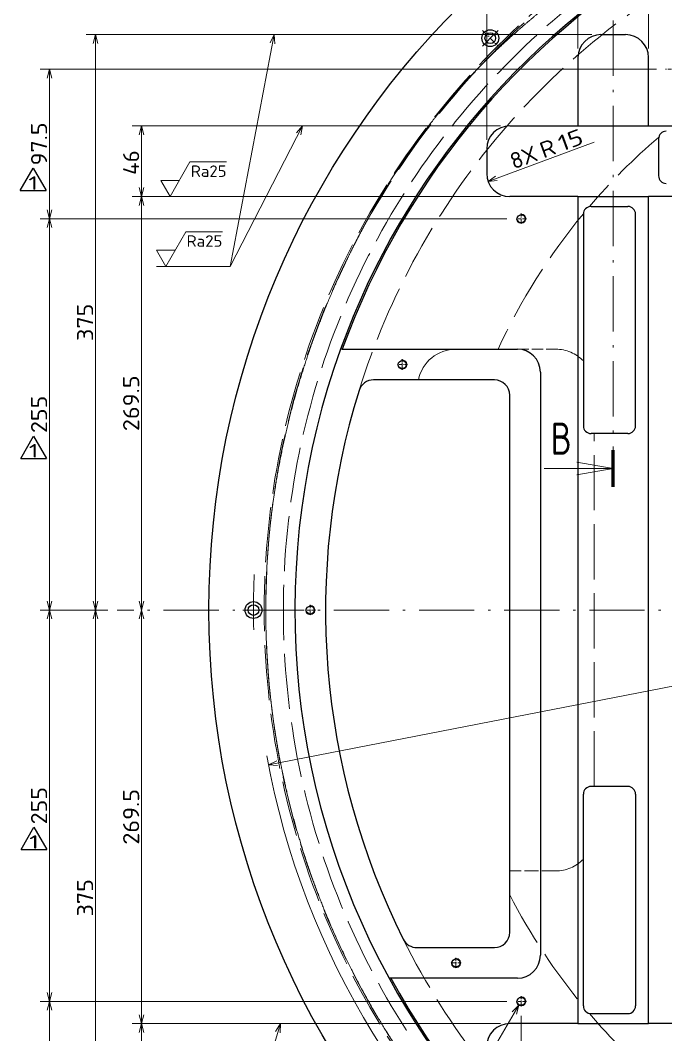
# Model space of a CAD drawing. Extents: x 0 to 894, y -8 to 586.
# Drawn here: x 388.1 to 528.3, y 233.5 to 453.9 of the extents above; entities that cross this region are included whole.
import ezdxf
from ezdxf.enums import TextEntityAlignment as Align

# ---------------------------------------------------------------- set-up
doc = ezdxf.new("R2010")
doc.units = 0
doc.linetypes.add('DASHDOT', pattern=[18.5, 12, -3, 0.5, -3])
doc.linetypes.add('DASHED', pattern=[15, 12, -3])
doc.layers.get('0').update_dxf_attribs({"lineweight": 13})
doc.styles.add('GDT', font='gdt.shx')
doc.styles.get("Standard").update_dxf_attribs({"font": 'isocp.shx'})
doc.dimstyles.get("Standard").update_dxf_attribs({"dimtxt": 2.5, "dimasz": 2.5, "dimexe": 1.25, "dimexo": 0.625, "dimtad": 1, "dimcen": 2.5, "dimadec": 0, "dimazin": 0, "dimtfac": 1, "dimtmove": 0, "dimatfit": 0, "dimfxl": 1, "dimarcsym": 0})

# ---------------------------------------------------------------- blocks, each defined once
blk = doc.blocks.new('*D1')
at = {"color": 7, "lineweight": 13}
blk.add_line((571.998706, 257.927699), (656.798536, 393.607427), dxfattribs=at)
for points in [[(656.213613, 391.694875), (656.798536, 393.607427), (655.335701, 392.243566)], [(572.583628, 259.840251), (571.998706, 257.927699), (573.46154, 259.29156)]]:
    blk.add_lwpolyline(points, dxfattribs=at)
for start, end in [(56.562224, 213.30061), (233.057424, 239.427012)]:
    blk.add_arc((614.398621, 325.767563), 80, start, end, dxfattribs=at)
for s, rotation, width, p, p2 in [('480', 57.994609, 0.854609, (631.828557, 354.598862), (636.131505, 361.483576)), ('P.C.D.', 57.994613, 0.945525, (623.865171, 341.857441), (631.298559, 353.75086))]:
    blk.add_text(s, height=3.5, rotation=rotation, dxfattribs=dict(at, width=width)).set_placement(p, p2, align=Align.FIT)
blk = doc.blocks.new('*D4')
at = {"color": 7, "lineweight": 13}
blk.add_line((441.983439, 292.125577), (786.813802, 359.409548), dxfattribs=at)
for points in [[(785.016836, 358.531522), (786.813802, 359.409548), (784.818573, 359.547635)], [(443.780406, 293.003604), (441.983439, 292.125577), (443.978668, 291.98749)]]:
    blk.add_lwpolyline(points, dxfattribs=at)
for start, end in [(3.251124, 11.693264), (190.388617, 357.013578)]:
    blk.add_arc((614.398621, 325.767563), 175.666667, start, end, dxfattribs=at)
for s, rotation, width, p, p2 in [('1054', 11.040947, 0.837182, (754.33016, 353.580706), (765.012085, 355.664986)), ('P.C.D.', 11.040948, 0.945525, (739.582977, 350.703206), (753.348663, 353.389196))]:
    blk.add_text(s, height=3.5, rotation=rotation, dxfattribs=dict(at, width=width)).set_placement(p, p2, align=Align.FIT)
blk = doc.blocks.new('*D5')
at = {"color": 7, "lineweight": 13}
blk.add_line((591.065287, 212.43423), (591.065287, 325.767563), dxfattribs=at)
for points in [[(591.582926, 323.835711), (591.065287, 325.767563), (590.547648, 323.835711)], [(590.547648, 214.366084), (591.065287, 212.43423), (591.582926, 214.366084)]]:
    blk.add_lwpolyline(points, dxfattribs=at)
at = {"color": 7, "lineweight": 13, "width": 0.854609}
blk.add_text('340', height=3.5, rotation=90, dxfattribs=at).set_placement((590.565287, 265.041504), (590.565287, 273.160288), align=Align.FIT)
blk = doc.blocks.new('*D6')
at = {"color": 7, "lineweight": 13}
blk.add_line((601.065287, 205.767563), (601.065287, 325.767563), dxfattribs=at)
for points in [[(601.582925, 323.835711), (601.065287, 325.767563), (600.547649, 323.835711)], [(600.547649, 207.699417), (601.065287, 205.767563), (601.582925, 207.699417)]]:
    blk.add_lwpolyline(points, dxfattribs=at)
at = {"color": 7, "lineweight": 13, "width": 0.854609}
blk.add_text('360', height=3.5, rotation=90, dxfattribs=at).set_placement((600.565287, 261.708171), (600.565287, 269.826955), align=Align.FIT)
blk = doc.blocks.new('*D7')
at = {"color": 7, "lineweight": 13}
blk.add_line((489.706848, 418.872523), (512.77361, 427.36996), dxfattribs=at)
blk.add_lwpolyline([(491.340678, 420.026037), (489.706848, 418.872523), (491.698547, 419.054581)], dxfattribs=at)
for s, rotation, width, p, p2 in [('15', 20.222999, 0.868247, (505.699931, 425.296972), (510.72406, 427.147781)), ('R', 20.223117, 1.079002, (501.724131, 423.832342), (504.761587, 424.951299)), ('8X', 20.222931, 0.953547, (495.268066, 421.454035), (500.785787, 423.486669))]:
    blk.add_text(s, height=3.5, rotation=rotation, dxfattribs=dict(at, width=width)).set_placement(p, p2, align=Align.FIT)
blk = doc.blocks.new('*D16')
at = {"color": 7, "lineweight": 13}
for p, q in [((496.391785, 239.905523), (465.293976, 187.013474)), ((465.293976, 187.013474), (438.776062, 187.013474))]:
    blk.add_line(p, q, dxfattribs=at)
blk.add_lwpolyline([(495.858877, 237.977829), (496.391785, 239.905523), (494.96642, 238.502538)], dxfattribs=at)
for s, width, p, p2 in [('4X2-M', 0.873301, (440.776062, 187.513474), (456.204386, 187.513474)), ('6', 0.913976, (457.204376, 187.513474), (459.793976, 187.513474))]:
    blk.add_text(s, height=3.5, dxfattribs=dict(at, width=width)).set_placement(p, p2, align=Align.FIT)
at = {"color": 7, "lineweight": 13, "style": 'GDT'}
blk.add_text('x', height=3.5, dxfattribs=at).set_placement((460.793976, 187.513474), (464.293976, 187.513474), align=Align.FIT)
blk = doc.blocks.new('*D21')
at = {"color": 7, "lineweight": 13}
for p, q in [((509.231954, 447.767563), (509.231954, 531.100896)), ((524.565287, 447.767563), (524.565287, 531.100896)), ((509.231954, 529.100896), (524.565287, 529.100896))]:
    blk.add_line(p, q, dxfattribs=at)
for points in [[(511.163808, 529.618535), (509.231954, 529.100896), (511.163808, 528.583257)], [(522.633433, 528.583257), (524.565287, 529.100896), (522.633433, 529.618535)]]:
    blk.add_lwpolyline(points, dxfattribs=at)
at = {"color": 7, "lineweight": 13, "width": 0.868247}
blk.add_text('46', height=3.5, dxfattribs=at).set_placement((515.05486, 529.600896), (520.409047, 529.600896), align=Align.FIT)
blk = doc.blocks.new('*D22')
at = {"color": 7, "lineweight": 13}
for p, q in [((524.565287, 447.767563), (524.565287, 531.100896)), ((614.398621, 521.385279), (614.398621, 531.100896)), ((524.565287, 529.100896), (614.398621, 529.100896))]:
    blk.add_line(p, q, dxfattribs=at)
for points in [[(526.497142, 529.618535), (524.565287, 529.100896), (526.497142, 528.583257)], [(612.466769, 528.583257), (614.398621, 529.100896), (612.466769, 529.618535)]]:
    blk.add_lwpolyline(points, dxfattribs=at)
at = {"color": 7, "lineweight": 13, "width": 0.8352}
blk.add_text('269.5', height=3.5, dxfattribs=at).set_placement((563.426753, 529.600896), (575.537155, 529.600896), align=Align.FIT)
blk = doc.blocks.new('*D25')
at = {"color": 7, "lineweight": 13}
for p, q in [((489.398621, 427.93423), (489.398621, 544.43423)), ((614.398621, 521.385279), (614.398621, 544.43423)), ((489.398621, 542.43423), (614.398621, 542.43423))]:
    blk.add_line(p, q, dxfattribs=at)
for points in [[(491.330475, 542.951869), (489.398621, 542.43423), (491.330475, 541.91659)], [(612.466769, 541.91659), (614.398621, 542.43423), (612.466769, 542.951869)]]:
    blk.add_lwpolyline(points, dxfattribs=at)
at = {"color": 7, "lineweight": 13, "width": 0.854609}
blk.add_text('375', height=3.5, dxfattribs=at).set_placement((547.005895, 542.93423), (555.12468, 542.93423), align=Align.FIT)
blk = doc.blocks.new('*D33')
at = {"color": 7, "lineweight": 13}
for p, q in [((496.898621, 237.640895), (496.898621, 93.767563)), ((529.398621, 205.140895), (529.398621, 93.767563)), ((496.898621, 95.767563), (529.398621, 95.767563))]:
    blk.add_line(p, q, dxfattribs=at)
for points in [[(498.830475, 96.285202), (496.898621, 95.767563), (498.830475, 95.249924)], [(527.466766, 95.249924), (529.398621, 95.767563), (527.466766, 96.285202)]]:
    blk.add_lwpolyline(points, dxfattribs=at)
at = {"color": 7, "lineweight": 13, "width": 0.836938}
blk.add_text('97.5', height=3.5, dxfattribs=at).set_placement((508.475718, 96.267563), (517.821523, 96.267563), align=Align.FIT)
blk = doc.blocks.new('*D37')
at = {"color": 7, "lineweight": 13}
for p, q in [((526.271952, 443.267563), (392.398621, 443.267563)), ((394.398621, 410.767563), (394.398621, 443.267563)), ((493.771952, 410.767563), (392.398621, 410.767563))]:
    blk.add_line(p, q, dxfattribs=at)
for points in [[(394.91626, 441.335709), (394.398621, 443.267563), (393.880981, 441.335709)], [(393.880981, 412.699417), (394.398621, 410.767563), (394.91626, 412.699417)]]:
    blk.add_lwpolyline(points, dxfattribs=at)
at = {"color": 7, "lineweight": 13, "width": 0.836938}
blk.add_text('97.5', height=3.5, rotation=90, dxfattribs=at).set_placement((393.898621, 422.34466), (393.898621, 431.690465), align=Align.FIT)
blk = doc.blocks.new('*D38')
at = {"color": 7, "lineweight": 13}
for p, q in [((493.771952, 410.767563), (392.398621, 410.767563)), ((394.398621, 325.767563), (394.398621, 410.767563)), ((407.082967, 325.767563), (392.398621, 325.767563))]:
    blk.add_line(p, q, dxfattribs=at)
for points in [[(394.91626, 408.835714), (394.398621, 410.767563), (393.880981, 408.835714)], [(393.880981, 327.699414), (394.398621, 325.767563), (394.91626, 327.699414)]]:
    blk.add_lwpolyline(points, dxfattribs=at)
at = {"color": 7, "lineweight": 13, "width": 0.854609}
blk.add_text('255', height=3.5, rotation=90, dxfattribs=at).set_placement((393.898621, 364.208171), (393.898621, 372.326955), align=Align.FIT)
blk = doc.blocks.new('*D39')
at = {"color": 7, "lineweight": 13}
for p, q in [((407.082967, 325.767563), (392.398621, 325.767563)), ((394.398621, 240.767563), (394.398621, 325.767563)), ((493.771952, 240.767563), (392.398621, 240.767563))]:
    blk.add_line(p, q, dxfattribs=at)
for points in [[(394.91626, 323.835711), (394.398621, 325.767563), (393.880981, 323.835711)], [(393.880981, 242.699412), (394.398621, 240.767563), (394.91626, 242.699412)]]:
    blk.add_lwpolyline(points, dxfattribs=at)
at = {"color": 7, "lineweight": 13, "width": 0.854609}
blk.add_text('255', height=3.5, rotation=90, dxfattribs=at).set_placement((393.898621, 279.208171), (393.898621, 287.326955), align=Align.FIT)
blk = doc.blocks.new('*D40')
at = {"color": 7, "lineweight": 13}
for p, q in [((493.771952, 240.767563), (392.398621, 240.767563)), ((394.398621, 208.267563), (394.398621, 240.767563)), ((526.271952, 208.267563), (392.398621, 208.267563))]:
    blk.add_line(p, q, dxfattribs=at)
for points in [[(394.91626, 238.835709), (394.398621, 240.767563), (393.880981, 238.835709)], [(393.880981, 210.199417), (394.398621, 208.267563), (394.91626, 210.199417)]]:
    blk.add_lwpolyline(points, dxfattribs=at)
at = {"color": 7, "lineweight": 13, "width": 0.836938}
blk.add_text('97.5', height=3.5, rotation=90, dxfattribs=at).set_placement((393.898621, 219.84466), (393.898621, 229.190465), align=Align.FIT)
blk = doc.blocks.new('*D41')
at = {"color": 7, "lineweight": 13}
for p, q in [((512.231954, 450.767563), (402.398621, 450.767563)), ((404.398621, 325.767563), (404.398621, 450.767563)), ((407.082967, 325.767563), (402.398621, 325.767563))]:
    blk.add_line(p, q, dxfattribs=at)
for points in [[(404.91626, 448.835709), (404.398621, 450.767563), (403.880981, 448.835709)], [(403.880981, 327.699414), (404.398621, 325.767563), (404.91626, 327.699414)]]:
    blk.add_lwpolyline(points, dxfattribs=at)
at = {"color": 7, "lineweight": 13, "width": 0.854609}
blk.add_text('375', height=3.5, rotation=90, dxfattribs=at).set_placement((403.898621, 384.208171), (403.898621, 392.326955), align=Align.FIT)
blk = doc.blocks.new('*D42')
at = {"color": 7, "lineweight": 13}
for p, q in [((407.082967, 325.767563), (402.398621, 325.767563)), ((404.398621, 200.767563), (404.398621, 325.767563)), ((512.231954, 200.767563), (402.398621, 200.767563))]:
    blk.add_line(p, q, dxfattribs=at)
for points in [[(404.91626, 323.835711), (404.398621, 325.767563), (403.880981, 323.835711)], [(403.880981, 202.699417), (404.398621, 200.767563), (404.91626, 202.699417)]]:
    blk.add_lwpolyline(points, dxfattribs=at)
at = {"color": 7, "lineweight": 13, "width": 0.854609}
blk.add_text('375', height=3.5, rotation=90, dxfattribs=at).set_placement((403.898621, 259.208171), (403.898621, 267.326955), align=Align.FIT)
blk = doc.blocks.new('*D43')
at = {"color": 7, "lineweight": 13}
for p, q in [((492.398621, 430.93423), (412.398621, 430.93423)), ((414.398621, 415.600896), (414.398621, 430.93423)), ((492.398621, 415.600896), (412.398621, 415.600896))]:
    blk.add_line(p, q, dxfattribs=at)
for points in [[(414.91626, 429.002375), (414.398621, 430.93423), (413.880981, 429.002375)], [(413.880981, 417.53275), (414.398621, 415.600896), (414.91626, 417.53275)]]:
    blk.add_lwpolyline(points, dxfattribs=at)
at = {"color": 7, "lineweight": 13, "width": 0.868247}
blk.add_text('46', height=3.5, rotation=90, dxfattribs=at).set_placement((413.898621, 420.285751), (413.898621, 425.639938), align=Align.FIT)
blk = doc.blocks.new('*D44')
at = {"color": 7, "lineweight": 13}
for p, q in [((492.398621, 415.600896), (412.398621, 415.600896)), ((414.398621, 325.767563), (414.398621, 415.600896))]:
    blk.add_line(p, q, dxfattribs=at)
for points in [[(414.91626, 413.669042), (414.398621, 415.600896), (413.880981, 413.669042)], [(413.880981, 327.699414), (414.398621, 325.767563), (414.91626, 327.699414)]]:
    blk.add_lwpolyline(points, dxfattribs=at)
at = {"color": 7, "lineweight": 13, "width": 0.8352}
blk.add_text('269.5', height=3.5, rotation=90, dxfattribs=at).set_placement((413.898621, 364.629028), (413.898621, 376.739431), align=Align.FIT)
blk = doc.blocks.new('*D45')
at = {"color": 7, "lineweight": 13}
for p, q in [((414.398621, 235.93423), (414.398621, 325.767563)), ((492.398621, 235.93423), (412.398621, 235.93423))]:
    blk.add_line(p, q, dxfattribs=at)
for points in [[(414.91626, 323.835711), (414.398621, 325.767563), (413.880981, 323.835711)], [(413.880981, 237.866084), (414.398621, 235.93423), (414.91626, 237.866084)]]:
    blk.add_lwpolyline(points, dxfattribs=at)
at = {"color": 7, "lineweight": 13, "width": 0.8352}
blk.add_text('269.5', height=3.5, rotation=90, dxfattribs=at).set_placement((413.898621, 274.795695), (413.898621, 286.906097), align=Align.FIT)
blk = doc.blocks.new('*D46')
at = {"color": 7, "lineweight": 13}
for p, q in [((492.398621, 235.93423), (412.398621, 235.93423)), ((414.398621, 220.600896), (414.398621, 235.93423)), ((492.398621, 220.600896), (412.398621, 220.600896))]:
    blk.add_line(p, q, dxfattribs=at)
for points in [[(414.91626, 234.002375), (414.398621, 235.93423), (413.880981, 234.002375)], [(413.880981, 222.53275), (414.398621, 220.600896), (414.91626, 222.53275)]]:
    blk.add_lwpolyline(points, dxfattribs=at)
at = {"color": 7, "lineweight": 13, "width": 0.868247}
blk.add_text('46', height=3.5, rotation=90, dxfattribs=at).set_placement((413.898621, 225.737015), (413.898621, 231.091202), align=Align.FIT)

msp = doc.modelspace()

# ---------------------------------------------------------------- linework, layer by layer
at = {"color": 7, "linetype": 'DASHDOT', "lineweight": 13}
for p, q in [((516.8986, 490.7967), (516.8986, 360.5117)), ((819.7143, 325.7676), (409.083, 325.7676))]:
    msp.add_line(p, q, dxfattribs=at)
at = {"color": 7, "linetype": 'DASHDOT', "lineweight": 13, "ltscale": 0.119167}
msp.add_line((488.4983, 451.6679), (491.8688, 448.2974), dxfattribs=at)
at = {"color": 7, "lineweight": 25}
for p, q in [((514.232, 450.7676), (519.5653, 450.7676)), ((509.232, 445.7676), (509.232, 430.9342)), ((524.5653, 430.9342), (524.5653, 445.7676)), ((494.3986, 430.9342), (509.232, 430.9342)), ((509.232, 430.9342), (524.5653, 430.9342)), ((524.5653, 430.9342), (704.232, 430.9342)), ((526.732, 428.1009), (526.732, 420.1009)), ((489.3986, 425.9342), (489.3986, 420.6009)), ((388.0678, 416.8743), (390.8678, 421.724)), ((390.8678, 421.724), (393.6678, 416.8743)), ((388.0678, 416.8743), (393.6678, 416.8743)), ((509.232, 415.6009), (494.3986, 415.6009)), ((509.232, 415.6009), (509.232, 235.9342)), ((509.232, 415.6009), (524.5653, 415.6009)), ((524.5653, 235.9342), (524.5653, 415.6009)), ((704.232, 415.6009), (524.5653, 415.6009)), ((512.0653, 413.4342), (520.0653, 413.4342)), ((510.3986, 411.7676), (510.3986, 365.7676)), ((521.732, 365.7676), (521.732, 411.7676)), ((458.0155, 382.4342), (457.661, 382.4342)), ((458.0155, 382.4342), (496.0653, 382.4342)), ((501.0653, 377.4342), (501.0653, 250.7676)), ((491.0653, 375.7676), (464.8437, 375.7676)), ((494.3986, 255.7676), (494.3986, 372.4342)), ((520.0653, 364.1009), (512.0653, 364.1009)), ((388.153, 358.7203), (390.953, 363.5701)), ((390.953, 363.5701), (393.753, 358.7203)), ((388.153, 358.7203), (393.753, 358.7203)), ((520.0653, 287.4342), (512.0653, 287.4342)), ((510.3986, 239.7676), (510.3986, 285.7676)), ((521.732, 285.7676), (521.732, 239.7676)), ((388.2381, 273.7455), (391.0381, 278.5952)), ((391.0381, 278.5952), (393.8381, 273.7455)), ((388.2381, 273.7455), (393.8381, 273.7455)), ((474.24, 252.4342), (491.0653, 252.4342)), ((468.5673, 245.7676), (468.1872, 245.7676)), ((496.0653, 245.7676), (468.5673, 245.7676)), ((512.0653, 238.1009), (520.0653, 238.1009)), ((509.232, 235.9342), (494.3986, 235.9342)), ((509.232, 235.9342), (524.5653, 235.9342)), ((704.232, 235.9342), (524.5653, 235.9342))]:
    msp.add_line(p, q, dxfattribs=at)
at = {"color": 7, "linetype": 'DASHDOT', "lineweight": 13, "ltscale": 0.056333}
for p, q in [((530.5253, 443.2676), (528.272, 443.2676)), ((498.0253, 410.7676), (495.772, 410.7676)), ((496.8986, 411.8942), (496.8986, 409.6409)), ((472.192, 379.1009), (469.9386, 379.1009)), ((471.0653, 380.2276), (471.0653, 377.9742)), ((451.0653, 326.8942), (451.0653, 324.6409)), ((452.192, 325.7676), (449.9386, 325.7676)), ((483.8586, 249.1009), (481.6053, 249.1009)), ((482.732, 250.2276), (482.732, 247.9742)), ((498.0253, 240.7676), (495.772, 240.7676)), ((496.8986, 241.8942), (496.8986, 239.6409))]:
    msp.add_line(p, q, dxfattribs=at)
at = {"color": 7, "linetype": 'DASHED', "lineweight": 13, "ltscale": 0.001317}
for p, q in [((526.732, 428.4299), (526.772, 428.4641)), ((511.7363, 413.4342), (511.7021, 413.3942)), ((511.7363, 238.1009), (511.7021, 238.141))]:
    msp.add_line(p, q, dxfattribs=at)
at = {"color": 7, "lineweight": 13}
for p, q in [((420.6102, 415.6009), (424.9403, 423.1009)), ((424.9403, 423.1009), (432.8848, 423.1009)), ((420.6102, 415.6009), (418.5895, 419.1009)), ((418.5895, 419.1009), (422.6309, 419.1009)), ((419.6963, 400.4189), (424.0264, 407.9189)), ((424.0264, 407.9189), (431.9709, 407.9189)), ((419.6963, 400.4189), (417.6756, 403.9189)), ((417.6756, 403.9189), (421.7171, 403.9189)), ((516.8986, 356.5117), (501.8986, 356.5117))]:
    msp.add_line(p, q, dxfattribs=at)
at = {"color": 7, "linetype": 'DASHED', "lineweight": 13, "ltscale": 7.1e-05}
for p, q in [((510.3986, 411.8431), (510.4004, 411.8453)), ((510.3986, 239.692), (510.4004, 239.6898))]:
    msp.add_line(p, q, dxfattribs=at)
at = {"color": 7, "linetype": 'DASHED', "lineweight": 13, "ltscale": 0.208333}
msp.add_line((496.0653, 382.4342), (504.3986, 382.4342), dxfattribs=at)
at = {"color": 7, "linetype": 'DASHED', "lineweight": 13}
msp.add_line((512.732, 287.4342), (512.732, 364.1009), dxfattribs=at)
at = {"color": 7, "lineweight": 100}
msp.add_line((516.8986, 352.5117), (516.8986, 360.5117), dxfattribs=at)
at = {"color": 7, "linetype": 'DASHDOT', "lineweight": 13, "ltscale": 0.115416}
msp.add_line((436.4236, 325.7676), (441.0403, 325.7676), dxfattribs=at)
at = {"color": 7, "linetype": 'DASHED', "lineweight": 13, "ltscale": 0.25}
msp.add_line((504.3986, 269.1009), (494.3986, 269.1009), dxfattribs=at)
at = {"color": 7, "lineweight": 13}
for points in [[(443.2, 450.7676), (433.6376, 400.4189), (417.6756, 400.4189)], [(443.3481, 448.773), (443.2, 450.7676), (442.331, 448.9662)], [(449.4121, 430.9342), (433.6376, 400.4189), (417.6756, 400.4189)], [(448.9848, 428.9804), (449.4121, 430.9342), (448.0651, 429.4558)], [(509.0202, 355.1225), (516.8986, 356.5117), (509.0202, 357.9009)], [(444.5675, 235.9342), (437.0091, 210.5529), (421.0471, 210.5529)], [(444.5122, 233.935), (444.5675, 235.9342), (443.52, 234.2305)]]:
    msp.add_lwpolyline(points, dxfattribs=at)
at = {"color": 7, "lineweight": 25}
for centre, radius in [((614.3986, 325.7676), 185.3333), ((490.1835, 449.9827), 1.8333), ((490.1835, 449.9827), 1.1667), ((496.8986, 410.7676), 0.8667), ((471.0653, 379.1009), 0.8667), ((438.732, 325.7676), 1.8333), ((438.732, 325.7676), 1.1667), ((451.0653, 325.7676), 0.8667), ((482.732, 249.1009), 0.8667), ((496.8986, 240.7676), 0.8667)]:
    msp.add_circle(centre, radius, dxfattribs=at)
at = {"color": 7, "linetype": 'DASHED', "lineweight": 13}
for radius in [173.3333, 173, 169.1667]:
    msp.add_circle((614.3986, 325.7676), radius, dxfattribs=at)
at = {"color": 7, "lineweight": 25}
for centre, radius, start, end in [((614.3986, 325.7676), 166.6667, 118.685402, 160.123126), ((614.3986, 325.7676), 166.3333, 118.748246, 160.081608), ((514.232, 445.7676), 5, 90, 180), ((519.5653, 445.7676), 5, 0, 90), ((494.3986, 425.9342), 5, 90, 180), ((528.3986, 428.1009), 1.6667, 90, 180), ((494.3986, 420.6009), 5, 180, 270), ((528.3986, 420.1009), 1.6667, 180, 270), ((512.0653, 411.7676), 1.6667, 90, 180), ((520.0653, 411.7676), 1.6667, 0, 90), ((614.3986, 325.7676), 166.6667, 160.123126, 208.685402), ((496.0653, 377.4342), 5, 0, 90), ((464.8437, 372.4342), 3.3333, 90, 162.670144), ((491.0653, 372.4342), 3.3333, 0, 90), ((614.3986, 325.7676), 160, 162.670144, 206.539105), ((512.0653, 365.7676), 1.6667, 180, 270), ((520.0653, 365.7676), 1.6667, 270, 0), ((512.0653, 285.7676), 1.6667, 90, 180), ((520.0653, 285.7676), 1.6667, 0, 90), ((491.0653, 255.7676), 3.3333, 270, 0), ((474.24, 255.7676), 3.3333, 206.539105, 270), ((496.0653, 250.7676), 5, 270, 360), ((614.3986, 325.7676), 166.6667, 208.685402, 250.123126), ((614.3986, 325.7676), 166.3333, 208.748246, 250.081608), ((512.0653, 239.7676), 1.6667, 180, 270), ((520.0653, 239.7676), 1.6667, 270, 0), ((494.3986, 230.9342), 5, 90, 180)]:
    msp.add_arc(centre, radius, start, end, dxfattribs=at)
at = {"color": 7, "linetype": 'DASHED', "lineweight": 13}
for centre, radius, start, end in [((614.3986, 325.7676), 160, 116.539105, 162.670144), ((614.3986, 325.7676), 135, 130.495077, 139.504923), ((614.3986, 325.7676), 135, 140.387159, 155.181), ((482.732, 374.1009), 8.3333, 90, 168.463041), ((504.3986, 374.1009), 8.3333, 43.94552, 90), ((504.3986, 277.4342), 8.3333, 270, 316.05448), ((614.3986, 325.7676), 135, 207.266044, 219.612841), ((614.3986, 325.7676), 160, 206.539105, 252.670144), ((614.3986, 325.7676), 135, 220.495077, 229.504923)]:
    msp.add_arc(centre, radius, start, end, dxfattribs=at)
at = {"color": 7, "linetype": 'DASHDOT', "lineweight": 13}
for start, end in [(134.222643, 135.777358), (177.485867, 181.933212)]:
    msp.add_arc((614.3986, 325.7676), 175.6667, start, end, dxfattribs=at)
at = {"color": 7, "lineweight": 13}
for centre in [(496.8986, 410.7676), (471.0653, 379.1009), (451.0653, 325.7676), (482.732, 249.1009), (496.8986, 240.7676)]:
    msp.add_arc(centre, 1, 169.999993, 100.000014, dxfattribs=at)
msp.add_open_spline([(531.458, 477.5893), (529.2486, 476.1062), (527.0406, 474.624), (524.8314, 473.1348), (521.8098, 471.0809), (518.8047, 469.0026), (517.9838, 468.4319), (514.3717, 465.9058), (510.7928, 463.3309), (508.0511, 461.3008), (504.484, 458.5643), (500.9955, 455.7356), (500.155, 455.0445), (497.9928, 453.24), (495.8665, 451.3935), (494.5763, 450.2435), (493.1274, 448.9158), (491.7008, 447.564), (491.5377, 447.4088), (490.8809, 446.7815), (490.2259, 446.1459), (489.7431, 445.6718), (489.1096, 445.0419), (488.484, 444.4096), (488.3304, 444.2538), (485.3728, 441.2403), (482.5308, 438.1094), (479.9407, 435.0444), (476.5857, 430.7902), (473.4187, 426.3899), (472.6103, 425.2397), (470.1733, 421.6893), (467.8548, 418.0572), (466.3467, 415.5766), (464.6434, 412.6354), (463.0125, 409.6543), (462.7762, 409.2185), (461.9951, 407.7664), (461.2275, 406.2986), (460.6922, 405.2545), (459.7875, 403.4531), (458.9097, 401.643), (458.5493, 400.8886), (458.045, 399.8174), (457.552, 398.7483), (457.4117, 398.4422), (453.4383, 389.7171), (450.0404, 380.7413), (447.3276, 371.8987), (444.9774, 361.944), (443.3789, 351.8628), (443.2319, 350.8905), (442.708, 347.2455), (442.2844, 343.5985), (442.0266, 340.9173), (441.7651, 337.4894), (441.5895, 334.0514), (441.5558, 333.3138), (441.3362, 327.8694), (441.332, 322.4167), (441.4887, 317.7042), (441.8217, 312.7524), (442.3313, 307.8186), (442.3572, 307.5716), (442.5321, 305.9358), (442.7261, 304.3042), (442.9034, 302.9335), (443.3134, 299.9893), (443.7802, 297.0928), (444.0495, 295.5344), (444.4729, 293.2411), (444.942, 290.9235), (445.0956, 290.1857), (445.3202, 289.1354), (445.5538, 288.0832), (445.6228, 287.7759), (447.7163, 278.5476), (450.4409, 269.4647), (453.646, 260.8734), (457.8124, 251.6142), (462.638, 242.7061), (463.1152, 241.8403), (465.415, 237.7372), (467.8459, 233.7285), (469.8458, 230.621), (472.3434, 226.957), (474.9675, 223.3611), (475.4085, 222.7636), (476.5942, 221.1747), (477.8037, 219.6013), (478.5687, 218.6243), (482.1281, 214.1611), (485.8697, 209.8455), (488.906, 206.563), (492.3943, 203.0279), (496.006, 199.6224), (496.3662, 199.2853), (497.9631, 197.8011), (499.5774, 196.3478), (500.8318, 195.2459), (503.7569, 192.7376), (506.7314, 190.3272), (508.4467, 188.9807), (511.0377, 187.0119), (513.699, 185.0874), (514.5747, 184.4643), (515.7518, 183.6407), (516.9379, 182.8288), (517.2352, 182.6265), (521.4255, 179.7902), (525.7186, 177.1076), (529.7883, 174.7532), (537.6333, 170.5664), (545.7317, 166.9032), (549.6102, 165.2918), (559.8716, 161.3884), (570.4181, 158.2999), (577.0294, 156.7025), (583.9593, 155.3693), (590.9427, 154.3716), (591.1957, 154.3359), (591.7004, 154.2656), (592.2062, 154.1969), (592.4596, 154.163), (593.6834, 154.0011), (594.9169, 153.8486), (595.8964, 153.7342), (597.1258, 153.5992), (598.349, 153.4754), (598.5897, 153.4514), (601.0132, 153.2147), (603.441, 153.0192), (605.6195, 152.8778), (613.2556, 152.5035), (620.8987, 152.5607), (626.3532, 152.8323), (632.0124, 153.3692), (637.627, 154.1836), (637.8518, 154.2166), (639.1482, 154.41), (640.4439, 154.6185), (641.5243, 154.803), (643.3454, 155.1328), (645.1555, 155.4922), (645.888, 155.643), (646.9193, 155.8627), (647.9448, 156.0915), (648.2492, 156.1603), (651.9933, 157.0175), (655.705, 158.0016), (659.0906, 159.0006), (663.22, 160.3276), (667.3176, 161.7587), (668.0803, 162.0289), (672.0045, 163.4381), (675.8959, 164.9291), (679.0165, 166.1736), (682.6491, 167.6669), (686.2748, 169.1938), (686.7973, 169.4146), (689.2221, 170.442), (691.6433, 171.4808), (693.542, 172.3008), (695.4402, 173.1231), (697.3392, 173.9458)], degree=5, knots=[0, 0, 0, 0, 0, 0, 69.15106721, 69.15106721, 69.15106721, 95.15884519, 95.15884519, 95.15884519, 183.96968183, 183.96968183, 183.96968183, 212.37427025, 212.37427025, 212.37427025, 257.46952284, 257.46952284, 257.46952284, 263.65682126, 263.65682126, 263.65682126, 281.12406218, 281.12406218, 281.12406218, 286.8311159, 286.8311159, 286.8311159, 391.22823689, 391.22823689, 391.22823689, 427.76479449, 427.76479449, 427.76479449, 503.14133082, 503.14133082, 503.14133082, 516.01242427, 516.01242427, 516.01242427, 545.98572874, 545.98572874, 545.98572874, 567.42459074, 567.42459074, 567.42459074, 576.5269565, 576.5269565, 576.5269565, 816.55756783, 816.55756783, 816.55756783, 842.21604129, 842.21604129, 842.21604129, 912.56213332, 912.56213332, 912.56213332, 931.77090325, 931.77090325, 931.77090325, 1054.32319877, 1054.32319877, 1054.32319877, 1060.78151591, 1060.78151591, 1060.78151591, 1097.10837303, 1097.10837303, 1097.10837303, 1139.68076324, 1139.68076324, 1139.68076324, 1159.45576916, 1159.45576916, 1159.45576916, 1167.74763519, 1167.74763519, 1167.74763519, 1405.6053669, 1405.6053669, 1405.6053669, 1431.32598023, 1431.32598023, 1431.32598023, 1528.02454405, 1528.02454405, 1528.02454405, 1547.36833828, 1547.36833828, 1547.36833828, 1579.63951383, 1579.63951383, 1579.63951383, 1695.87591372, 1695.87591372, 1695.87591372, 1708.75932569, 1708.75932569, 1708.75932569, 1752.62153574, 1752.62153574, 1752.62153574, 1810.50698312, 1810.50698312, 1810.50698312, 1838.53734996, 1838.53734996, 1838.53734996, 1847.89259172, 1847.89259172, 1847.89259172, 1970.15601916, 1970.15601916, 1970.15601916, 2079.14245697, 2079.14245697, 2079.14245697, 2255.82938165, 2255.82938165, 2255.82938165, 2262.44956532, 2262.44956532, 2262.44956532, 2269.07344731, 2269.07344731, 2269.07344731, 2294.39292, 2294.39292, 2294.39292, 2300.95861434, 2300.95861434, 2300.95861434, 2357.63743964, 2357.63743964, 2357.63743964, 2499.47260764, 2499.47260764, 2499.47260764, 2505.39064941, 2505.39064941, 2505.39064941, 2533.61638521, 2533.61638521, 2533.61638521, 2552.95586696, 2552.95586696, 2552.95586696, 2561.02140729, 2561.02140729, 2561.02140729, 2653.15396428, 2653.15396428, 2653.15396428, 2674.26082766, 2674.26082766, 2674.26082766, 2761.92596078, 2761.92596078, 2761.92596078, 2776.68942113, 2776.68942113, 2776.68942113, 2830.47160335, 2830.47160335, 2830.47160335, 2830.47160335, 2830.47160335, 2830.47160335], dxfattribs=at)

# ---------------------------------------------------------------- texts
for s, height, width, p, p2 in [('Ra25', 2.5, 0.848134, (425.1102, 419.8509), (432.8847, 419.8509)), ('1', 2.91, 1.412502, (389.8178, 417.0677), (391.9709, 417.0677)), ('Ra25', 2.5, 0.848134, (424.1963, 404.6689), (431.9709, 404.6689)), ('B', 7, 0.765812, (503.3095, 359.4973), (507.9044, 359.4973)), ('1', 2.91, 1.412502, (389.903, 358.9138), (392.056, 358.9138)), ('1', 2.91, 1.412502, (389.9881, 273.939), (392.1412, 273.939))]:
    msp.add_text(s, height=height, dxfattribs=dict(at, width=width)).set_placement(p, p2, align=Align.FIT)

# ---------------------------------------------------------------- dimensions: what is measured, and where the dimension line sits
at = {"lineweight": 0}
for base, p1, p2, angle, picture, middle, dimtype in [((489.3986, 542.4342), (614.3986, 519.3853), (489.3986, 425.9342), 180, '*D25', (551.0653, 542.4342), 160), ((509.232, 529.1009), (524.5653, 445.7676), (509.232, 445.7676), 180, '*D21', (517.732, 529.1009), 161), ((524.5653, 529.1009), (614.3986, 519.3853), (524.5653, 445.7676), 180, '*D22', (569.482, 529.1009), 160), ((404.3986, 450.7676), (409.083, 325.7676), (514.232, 450.7676), 90, '*D41', (404.3986, 388.2676), 160), ((394.3986, 443.2676), (495.772, 410.7676), (528.272, 443.2676), 90, '*D37', (394.3986, 427.0176), 160), ((414.3986, 430.9342), (494.3986, 415.6009), (494.3986, 430.9342), 90, '*D43', (414.3986, 422.9628), 161), ((414.3986, 415.6009), (409.083, 325.7676), (494.3986, 415.6009), 90, '*D44', (414.3986, 370.6842), 160), ((394.3986, 410.7676), (409.083, 325.7676), (495.772, 410.7676), 90, '*D38', (394.3986, 368.2676), 160), ((394.3986, 325.7676), (495.772, 240.7676), (409.083, 325.7676), 90, '*D39', (394.3986, 283.2676), 160), ((404.3986, 325.7676), (514.232, 200.7676), (409.083, 325.7676), 90, '*D42', (404.3986, 263.2676), 160), ((591.0653, 325.7676), (587.732, 212.4342), (409.083, 325.7676), 90, '*D5', (591.0653, 269.1009), 160), ((601.0653, 325.7676), (597.732, 205.7676), (409.083, 325.7676), 90, '*D6', (601.0653, 265.7676), 160), ((414.3986, 325.7676), (494.3986, 235.9342), (409.083, 325.7676), 90, '*D45', (414.3986, 280.8509), 160), ((394.3986, 240.7676), (528.272, 208.2676), (495.772, 240.7676), 90, '*D40', (394.3986, 224.5176), 160), ((496.8986, 95.7676), (529.3986, 207.1409), (496.8986, 239.6409), 180, '*D33', (513.1486, 95.7676), 160), ((414.3986, 235.9342), (494.3986, 220.6009), (494.3986, 235.9342), 90, '*D46', (414.3986, 228.4141), 161)]:
    dim = msp.add_linear_dim(base=base, p1=p1, p2=p2, angle=angle, dimstyle='STANDARD', override={"dimlfac": 3}, dxfattribs=at)
    dim.commit()
    dim.dimension.update_dxf_attribs({"geometry": picture, "text_midpoint": middle, "dimtype": dimtype})
dim = msp.add_radius_dim(center=(494.3986, 420.6009), mpoint=(489.7068, 418.8725), text='8X<>', dimstyle='STANDARD', override={"dimlfac": 3}, dxfattribs=at)
dim.commit()
dim.dimension.update_dxf_attribs({"geometry": '*D7', "text_midpoint": (503.1689, 423.8317), "dimtype": 164})
for p1, p2, text, picture, middle in [((571.9987, 257.9277), (656.7985, 393.6074), 'P.C.D.<>', '*D1', (630.4223, 351.4055)), ((441.9834, 292.1256), (786.8138, 359.4095), 'P.C.D.<>', '*D4', (752.3933, 352.6934)), ((497.4055, 241.6296), (496.3918, 239.9055), '4X2-M<><DEPTH>', '*D16', (462.9995, 183.1109))]:
    dim = msp.add_diameter_dim_2p(p1=p1, p2=p2, text=text, dimstyle='STANDARD', override={"dimlfac": 3}, dxfattribs=at)
    dim.commit()
    dim.dimension.update_dxf_attribs({"geometry": picture, "text_midpoint": middle, "dimtype": 163})

doc.saveas('drawing.dxf')
